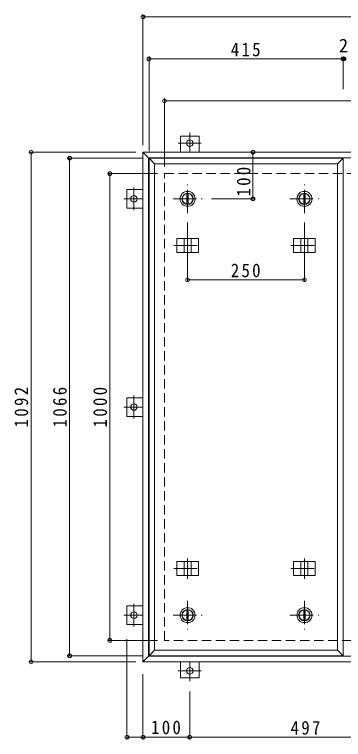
# Model space of a CAD drawing. Units: millimetres at full size, sheet at 1:10. Extents: x -2570 to 2311, y -1962 to 1296.
# Drawn here: x -2308 to -1604, y -288 to 1266 of the extents above; entities that cross this region are included whole.
import ezdxf
from ezdxf.enums import TextEntityAlignment as Align

# ---------------------------------------------------------------- set-up
doc = ezdxf.new("R2010")
doc.units = ezdxf.units.MM
doc.header["$LTSCALE"] = 10
doc.header["$PDMODE"] = 32
doc.header["$PDSIZE"] = 8
doc.linetypes.add('CHAIN1', pattern=[8, 5, -1, 1, -1])
doc.linetypes.add('DASHED2', pattern=[3, 2, -1])
for name, color, linetype, lineweight in [('0-1_躯体', 2, 'DASHED2', 9), ('0-2_仕上', 3, 'Continuous', 9), ('0-3_建具', 4, 'Continuous', 9), ('0-C', 2, 'Continuous', 9), ('0-E', 3, 'Continuous', 9), ('0-F', 7, 'Continuous', 9)]:
    doc.layers.add(name, color=color, linetype=linetype, lineweight=lineweight)
doc.styles.add('ＭＳ ゴシック', font='')
doc.styles.get('ＭＳ ゴシック').set_extended_font_data('MS Gothic')

msp = doc.modelspace()

# ---------------------------------------------------------------- linework, layer by layer
at = {"layer": '0-1_躯体'}
for p, q in [((-1986.8, 924.52), (-386.8, 924.52)), ((-1986.8, -75.48), (-1986.8, 924.52)), ((-386.8, -75.48), (-1986.8, -75.48))]:
    msp.add_line(p, q, dxfattribs=at)
at = {"layer": '0-2_仕上'}
for p, q in [((-2019.8, 957.52), (-2007.8, 945.52)), ((-2019.8, 957.52), (-1604.8, 957.52)), ((-2019.8, -108.48), (-2019.8, 957.52)), ((-1616.8, 945.52), (-1604.8, 957.52)), ((-1604.8, -108.48), (-1604.8, 957.52)), ((-2007.8, 945.52), (-1616.8, 945.52)), ((-2007.8, -96.48), (-2007.8, 945.52)), ((-1616.8, -96.48), (-1616.8, 945.52)), ((-2019.8, -108.48), (-2007.8, -96.48)), ((-1604.8, -108.48), (-2019.8, -108.48))]:
    msp.add_line(p, q, dxfattribs=at)
msp.add_lwpolyline([(-1604.8, -108.48), (-1616.8, -96.48), (-2007.8, -96.48)], dxfattribs=at)
at = {"layer": '0-3_建具', "color": 2}
for p, q in [((-2032.8, 970.52), (-2020.8, 958.52)), ((-2032.8, 970.52), (-340.8, 970.52)), ((-2032.8, -121.48), (-2032.8, 970.52)), ((-2020.8, 958.52), (-352.8, 958.52)), ((-2020.8, -109.48), (-2020.8, 958.52)), ((-2020.8, -109.48), (-2032.8, -121.48)), ((-340.8, -121.48), (-2032.8, -121.48)), ((-352.8, -109.48), (-2020.8, -109.48))]:
    msp.add_line(p, q, dxfattribs=at)
at = {"layer": '0-3_建具', "linetype": 'CHAIN1'}
for p, q in [((-1937.3, 792.63), (-1937.3, 749.4)), ((-1687.3, 792.63), (-1687.3, 749.4)), ((-1966.71, 770.52), (-1907.89, 770.52)), ((-1716.71, 770.52), (-1657.89, 770.52)), ((-1937.3, 56.4), (-1937.3, 99.64)), ((-1687.3, 56.4), (-1687.3, 99.64)), ((-1966.71, 78.52), (-1907.89, 78.52)), ((-1716.71, 78.52), (-1657.89, 78.52))]:
    msp.add_line(p, q, dxfattribs=at)
at = {"layer": '0-3_建具'}
for p, q in [((-1960.39, 785.52), (-1960.39, 755.52)), ((-1960.39, 785.52), (-1914.21, 785.52)), ((-1944.8, 785.52), (-1944.8, 755.52)), ((-1929.8, 785.52), (-1929.8, 755.52)), ((-1914.21, 785.52), (-1914.21, 755.52)), ((-1710.39, 785.52), (-1710.39, 755.52)), ((-1710.39, 785.52), (-1664.21, 785.52)), ((-1694.8, 785.52), (-1694.8, 755.52)), ((-1679.8, 785.52), (-1679.8, 755.52)), ((-1664.21, 785.52), (-1664.21, 755.52)), ((-1960.39, 755.52), (-1914.21, 755.52)), ((-1710.39, 755.52), (-1664.21, 755.52)), ((-1960.39, 63.52), (-1960.39, 93.52)), ((-1960.39, 93.52), (-1914.21, 93.52)), ((-1944.8, 63.52), (-1944.8, 93.52)), ((-1929.8, 63.52), (-1929.8, 93.52)), ((-1914.21, 63.52), (-1914.21, 93.52)), ((-1710.39, 63.52), (-1710.39, 93.52)), ((-1710.39, 93.52), (-1664.21, 93.52)), ((-1694.8, 63.52), (-1694.8, 93.52)), ((-1679.8, 63.52), (-1679.8, 93.52)), ((-1664.21, 63.52), (-1664.21, 93.52)), ((-1960.39, 63.52), (-1914.21, 63.52)), ((-1710.39, 63.52), (-1664.21, 63.52))]:
    msp.add_line(p, q, dxfattribs=at)
at = {"layer": '0-C', "linetype": 'CHAIN1'}
for p, q in [((-1937.3, 839.52), (-1937.3, 901.52)), ((-1687.3, 839.52), (-1687.3, 901.52)), ((-1968.3, 870.52), (-1906.3, 870.52)), ((-1718.3, 870.52), (-1656.3, 870.52)), ((-1937.3, 9.52), (-1937.3, -52.48)), ((-1687.3, 9.52), (-1687.3, -52.48)), ((-1968.3, -21.48), (-1906.3, -21.48)), ((-1718.3, -21.48), (-1656.3, -21.48))]:
    msp.add_line(p, q, dxfattribs=at)
at = {"layer": '0-C'}
for p, q in [((-1938.8, 881.92), (-1938.8, 859.12)), ((-1935.8, 881.92), (-1935.8, 859.12)), ((-1688.8, 881.92), (-1688.8, 859.12)), ((-1685.8, 881.92), (-1685.8, 859.12)), ((-1938.8, -32.89), (-1938.8, -10.08)), ((-1935.8, -32.89), (-1935.8, -10.08)), ((-1688.8, -32.89), (-1688.8, -10.08)), ((-1685.8, -32.89), (-1685.8, -10.08))]:
    msp.add_line(p, q, dxfattribs=at)
for centre, radius in [((-1937.3, 870.52), 16), ((-1687.3, 870.52), 16), ((-1937.3, 870.52), 12), ((-1937.3, 870.52), 11.5), ((-1687.3, 870.52), 12), ((-1687.3, 870.52), 11.5), ((-1937.3, -21.48), 16), ((-1937.3, -21.48), 12), ((-1937.3, -21.48), 11.5), ((-1687.3, -21.48), 16), ((-1687.3, -21.48), 12), ((-1687.3, -21.48), 11.5)]:
    msp.add_circle(centre, radius, dxfattribs=at)
at = {"layer": '0-E', "linetype": 'CHAIN1'}
for p, q in [((-1932.8, 1011.69), (-1932.8, 970.52)), ((-1908.42, 989.72), (-1957.18, 989.72)), ((-2052, 894.89), (-2052, 846.14)), ((-2073.97, 870.52), (-2032.8, 870.52)), ((-2052, 448.89), (-2052, 400.14)), ((-2073.97, 424.52), (-2032.8, 424.52)), ((-2052, 2.89), (-2052, -45.86)), ((-2073.97, -21.48), (-2032.8, -21.48)), ((-1932.8, -162.66), (-1932.8, -121.48)), ((-1957.18, -140.68), (-1908.42, -140.68))]:
    msp.add_line(p, q, dxfattribs=at)
at = {"layer": '0-E'}
for p, q in [((-1952.8, 1004.72), (-1912.8, 1004.72)), ((-1952.8, 1004.72), (-1952.8, 970.52)), ((-1912.8, 1004.72), (-1912.8, 970.52)), ((-2067, 850.52), (-2067, 890.52)), ((-2067, 890.52), (-2032.8, 890.52)), ((-2067, 850.52), (-2032.8, 850.52)), ((-2067, 404.52), (-2067, 444.52)), ((-2067, 444.52), (-2032.8, 444.52)), ((-2067, 404.52), (-2032.8, 404.52)), ((-2067, -41.48), (-2067, -1.48)), ((-2067, -1.48), (-2032.8, -1.48)), ((-2067, -41.48), (-2032.8, -41.48)), ((-1952.8, -155.68), (-1952.8, -121.48)), ((-1912.8, -155.68), (-1912.8, -121.48)), ((-1912.8, -155.68), (-1952.8, -155.68))]:
    msp.add_line(p, q, dxfattribs=at)
for centre in [(-1932.8, 989.72), (-2052, 870.52), (-2052, 424.52), (-2052, -21.48), (-1932.8, -140.68)]:
    msp.add_circle(centre, 7, dxfattribs=at)
at = {"layer": '0-F'}
for p, q in [((-2032.8, 985.52), (-2032.8, 1265.52)), ((-2032.8, 1260.52), (-340.8, 1260.52)), ((-2019.8, 972.52), (-2019.8, 1175.52)), ((-2019.8, 1170.52), (-1604.8, 1170.52)), ((-1604.8, 1173.52), (-1604.8, 1105.58)), ((-1604.8, 1170.52), (-1602.8, 1170.52)), ((-1986.8, 939.52), (-1986.8, 1085.52)), ((-1986.8, 1080.52), (-386.8, 1080.52)), ((-2047.8, 970.52), (-2277.06, 970.52)), ((-2272.06, -121.48), (-2272.06, 970.52)), ((-1797.38, 970.52), (-1797.38, 870.52)), ((-2034.8, 957.52), (-2194.59, 957.52)), ((-2189.59, -108.48), (-2189.59, 957.52)), ((-2001.8, 924.52), (-2108.42, 924.52)), ((-2103.42, -75.48), (-2103.42, 924.52)), ((-1794.38, 870.52), (-1886.3, 870.52)), ((-1937.3, 694.22), (-1937.3, 819.52)), ((-1687.3, 694.22), (-1687.3, 819.52)), ((-1937.3, 697.22), (-1687.3, 697.22)), ((-2001.8, -75.48), (-2108.42, -75.48)), ((-2067, -287.85), (-2067, -72.69)), ((-2034.8, -108.48), (-2194.59, -108.48)), ((-2047.8, -121.48), (-2277.06, -121.48)), ((-2032.8, -147.69), (-2032.8, -287.85)), ((-1932.8, -184.99), (-1932.8, -287.85)), ((-2067, -282.85), (-2032.8, -282.85)), ((-2032.8, -282.85), (-1932.8, -282.85)), ((-1932.8, -282.85), (-1435.8, -282.85))]:
    msp.add_line(p, q, dxfattribs=at)
for p in [(-2032.8, 1260.52), (-2019.8, 1170.52), (-1604.8, 1170.52), (-1602.8, 1170.52), (-1986.8, 1080.52), (-2272.06, 970.52), (-1797.38, 970.52), (-2189.59, 957.52), (-2103.42, 924.52), (-1797.38, 870.52), (-1937.3, 697.22), (-1687.3, 697.22), (-2103.42, -75.48), (-2189.59, -108.48), (-2272.06, -121.48), (-2067, -282.85), (-2032.8, -282.85), (-1932.8, -282.85)]:
    msp.add_point(p, dxfattribs=at)

# ---------------------------------------------------------------- texts
at = {"layer": '0-F', "color": 2, "style": 'ＭＳ ゴシック'}
msp.add_text('2', height=29.33, dxfattribs=at).set_placement((-1613.8, 1175.52), align=Align.BOTTOM_LEFT)
at = {"layer": '0-F', "color": 2, "char_height": 29.33, "attachment_point": 7, "style": 'ＭＳ ゴシック'}
for s, insert in [('\\T1.27;\\W0.9;415', (-1844.8, 1175.52)), ('\\T1.27;\\W0.9;250', (-1844.8, 702.22)), ('\\T1.27;\\W0.9;100', (-2015.3, -276.85)), ('\\T1.27;\\W0.9;497', (-1716.8, -277.85))]:
    msp.add_mtext(s, dxfattribs=dict(at, insert=insert))
at = {"layer": '0-F', "color": 2, "char_height": 29.33, "attachment_point": 7, "rotation": 90, "style": 'ＭＳ ゴシック'}
for s, insert in [('\\T1.27;\\W0.9;100', (-1802.38, 875.61)), ('\\T1.28;\\W0.9;1092', (-2278.06, 380.77)), ('\\T1.28;\\W0.9;1066', (-2195.59, 380.77)), ('\\T1.28;\\W0.9;1000', (-2109.42, 380.77))]:
    msp.add_mtext(s, dxfattribs=dict(at, insert=insert))

doc.saveas('drawing.dxf')
